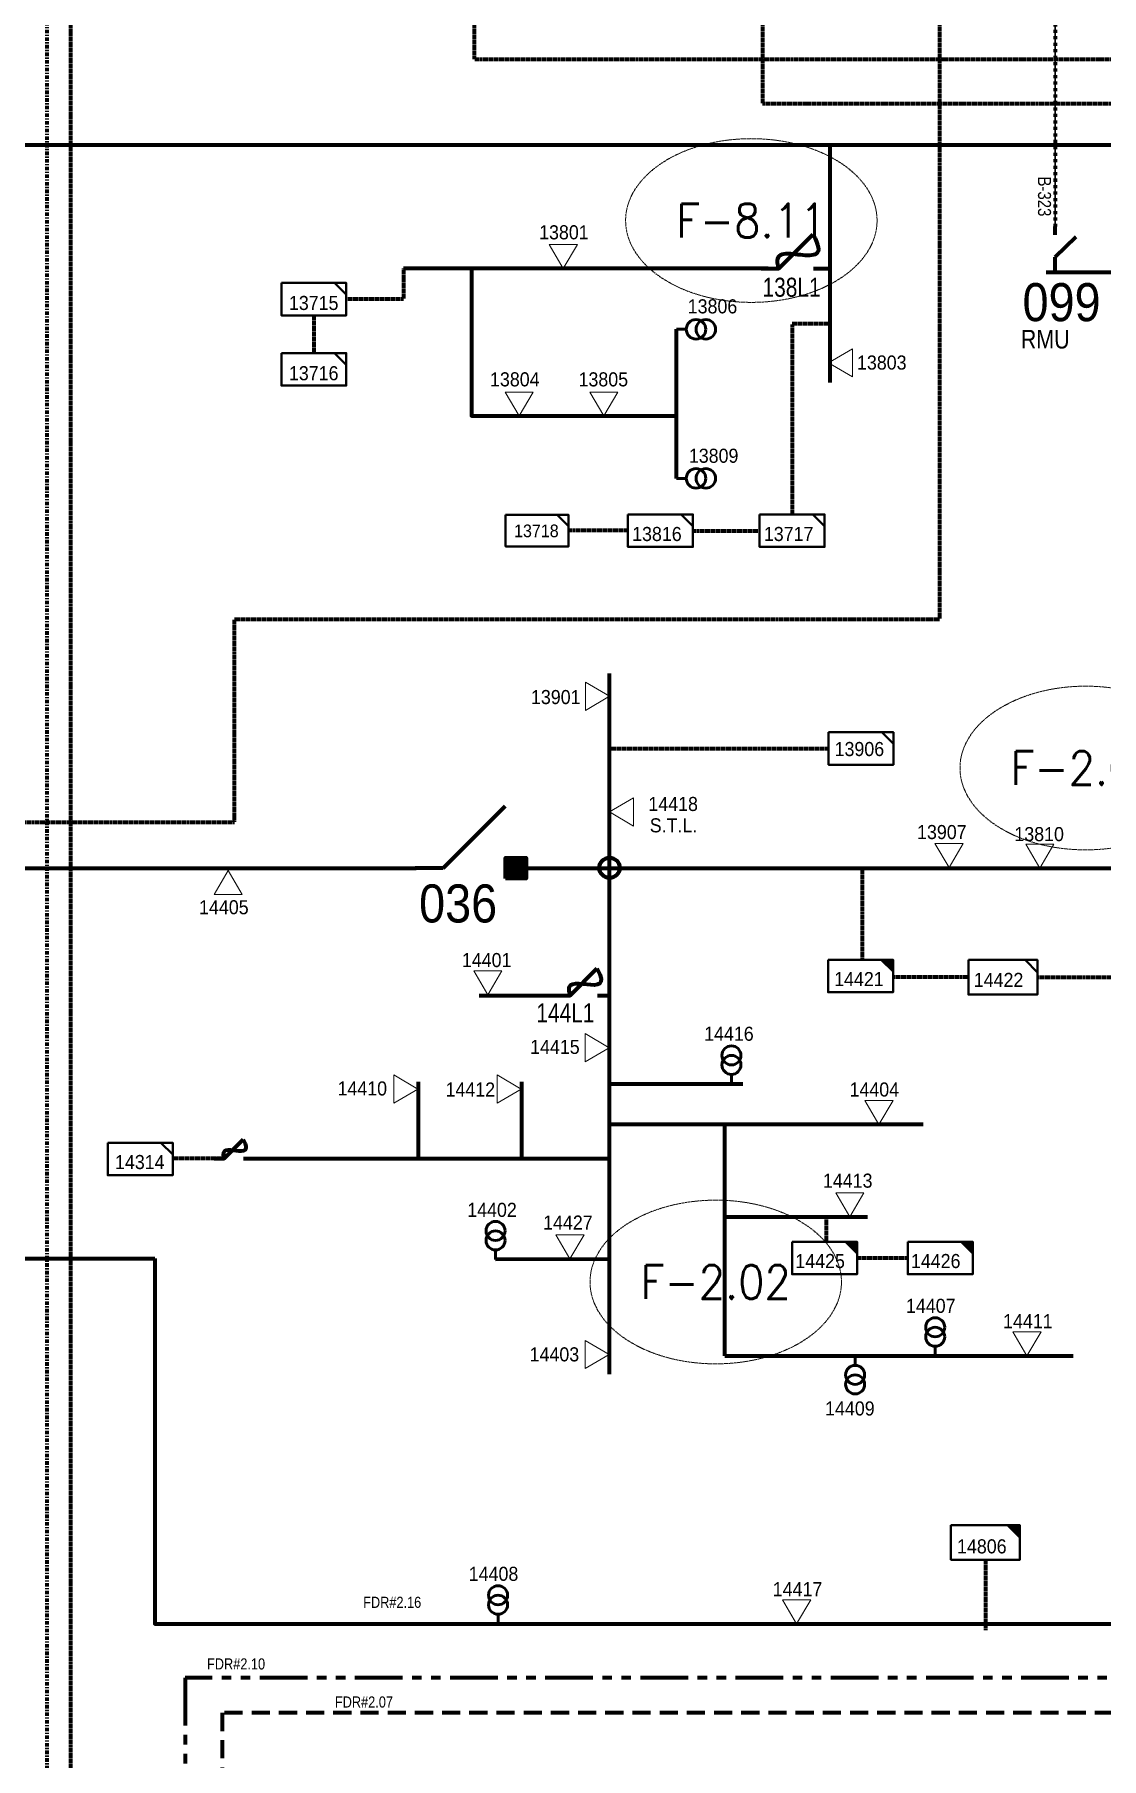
# Model space of a CAD drawing. Header units: metres. Extents: x 65984 to 144644, y -19036 to 23726.
# Drawn here: x 116979 to 117259.3, y 21508 to 21960.8 of the extents above; entities that cross this region are included whole.
import ezdxf
from ezdxf.enums import TextEntityAlignment as Align

# ---------------------------------------------------------------- set-up
doc = ezdxf.new("R2010")
doc.units = ezdxf.units.M
doc.header["$MEASUREMENT"] = 0
for name, pattern in [('( Phantom )', [2.5, 1.25, -0.25, 0.25, -0.25, 0.25, -0.25]), ('DGN Style 2', [0.023128, 0, -0.023128]), ('DGN Style 3', [0.013877, 0, -0.013877]), ('DGN Style 4', [1.6, 0.8, -0.4, 0, -0.4]), ('DGN Style 7', [2, 0.9, -0.4, 0.3, -0.4]), ('HIDDEN2', [2381.25, 1587.5, -793.75])]:
    doc.linetypes.add(name, pattern=pattern)
doc.layers.get('0').update_dxf_attribs({"color": 95, "lineweight": 40})
for name, color, linetype, lineweight in [('ABS', 7, 'Continuous', 40), ('ABS NUMBER', 112, 'Continuous', 30), ('d_eos', 111, 'Continuous', 40), ('d_eos no', 121, 'Continuous', 40), ('d_fco', 5, 'Continuous', 40), ('d_fco text', 95, 'Continuous', 40), ('d_oh branch', 94, 'Continuous', 40), ('d_switch', 95, 'Continuous', 40), ('d_tf', 1, 'Continuous', 40), ('d_tf no', 6, 'Continuous', 40), ('d_tf_200', 1, 'Continuous', 40), ('d_ug cable', 95, 'Continuous', 40), ('d_ug main line', 95, 'Continuous', 40), ('d_unit sub', 7, 'Continuous', 40), ('fedr no', 95, 'Continuous', 40), ('Level 37', 7, 'Continuous', 0), ('O H MAIN FEEDER', 4, 'Continuous', 100)]:
    doc.layers.add(name, color=color, linetype=linetype, lineweight=lineweight)
doc.styles.add('Style-Arial', font='arial.ttf')
doc.styles.add('Style-ENGINEERING', font='ENGINEERING.shx')
doc.styles.add('Style-msdefault', font='msdefault.shx')
doc.styles.add('Style-STANDARD', font='STANDARD.shx')

# ---------------------------------------------------------------- blocks, each defined once
blk = doc.blocks.new('TFU_12')
at = {"layer": 'd_tf_200', "color": 5, "linetype": 'Continuous', "lineweight": 53}
blk.add_line((0, 10), (0, 0), dxfattribs=at)
for centre in [(0, 30), (0, 20)]:
    blk.add_circle(centre, 10, dxfattribs=at)
blk = doc.blocks.new('TF_8')
at = {"color": 0, "linetype": 'ByBlock', "lineweight": -2}
blk.add_line((6.3, 4.95), (9.9, 1.35), dxfattribs=at)
blk.add_3dface([(-10.1, 4.95), (9.9, 4.95), (9.9, -5.05), (-10.1, -5.05)], dxfattribs=at)
blk = doc.blocks.new('exist.us-1000kva')
at = {"color": 0, "linetype": 'ByBlock', "lineweight": -2, "flags": 128}
blk.add_lwpolyline([(39.99, 12.92), (32.8, 20), (40, 20)], close=True, dxfattribs=at)
at = {"color": 0, "linetype": 'ByBlock', "lineweight": -2, "extrusion": (0, 0, -1)}
blk.add_solid([(-39.99, 12.92), (-32.8, 20), (-40, 20)], dxfattribs=at)
at = {"color": 0, "linetype": 'ByBlock', "lineweight": -2, "xscale": 2, "yscale": 2}
blk.add_blockref('TF_8', (20.2, 10.1), dxfattribs=at)
blk = doc.blocks.new('FUSE01')
at = {"color": 0, "linetype": 'ByBlock', "lineweight": -2}
blk.add_line((0, -17.15), (0, -22.55), dxfattribs=at)
at = {"color": 0, "linetype": 'ByBlock', "lineweight": -2, "flags": 128}
blk.add_lwpolyline([(0, 0.05), (0, -5.75), (-11.2, -16.95)], dxfattribs=at)
at = {"color": 0, "linetype": 'ByBlock', "lineweight": -2}
blk.add_open_spline([(-11.2, -16.95), (3.4, -25.35), (-11.6, -1.35), (0, -5.75)], degree=3, dxfattribs=at)
blk = doc.blocks.new('TFU_47')
at = {"layer": 'd_tf_200', "color": 234, "linetype": 'Continuous', "lineweight": 53}
blk.add_line((0, 10), (0, 0), dxfattribs=at)
for centre in [(0, 30), (0, 20)]:
    blk.add_circle(centre, 10, dxfattribs=at)
blk = doc.blocks.new('TFU_9')
at = {"layer": 'd_tf_200', "color": 1, "linetype": 'Continuous', "lineweight": 53}
blk.add_line((0, 10), (0, 0), dxfattribs=at)
for centre in [(0, 30), (0, 20)]:
    blk.add_circle(centre, 10, dxfattribs=at)
blk = doc.blocks.new('ABS2_1_1')
at = {"color": 0, "linetype": 'ByBlock', "lineweight": -2, "ltscale": 500}
for q in [(-29900, 43500), (0, 0)]:
    blk.add_line((0, 13600), q, dxfattribs=at)
at = {"color": 0, "linetype": 'ByBlock', "lineweight": -2, "ltscale": 500, "flags": 128}
for points in [[(5000, 43600), (-5000, 43600), (-5000, 53600), (5000, 53600)], [(3791, 49653), (3791, 49653), (3791, 49653)]]:
    blk.add_lwpolyline(points, close=True, dxfattribs=at)
at = {"color": 0, "linetype": 'ByBlock', "lineweight": -2, "ltscale": 500}
for points in [[(5000, 43600), (-5000, 43600), (5000, 53600), (-5000, 53600)], [(3791, 49653), (3791, 49653), (3791, 49653)]]:
    blk.add_solid(points, dxfattribs=at)
blk = doc.blocks.new('TRA1_256')
at = {"layer": 'd_tf', "color": 5, "linetype": 'Continuous', "lineweight": 0, "ltscale": 0.00031041, "flags": 128}
blk.add_lwpolyline([(10, -17), (0, 0), (-10, -17)], close=True, dxfattribs=at)
blk = doc.blocks.new('TRA1_255')
at = {"layer": 'd_tf', "color": 5, "linetype": 'Continuous', "lineweight": 0, "ltscale": 0.00031041, "xscale": 1.000046566207833, "yscale": 1.000046566207833, "zscale": 1.000046566207833, "rotation": 180}
blk.add_blockref('TRA1_256', (0, 0), dxfattribs=at)
blk = doc.blocks.new('TRA1_258')
at = {"layer": 'd_tf', "color": 5, "linetype": 'Continuous', "lineweight": 0, "ltscale": 0.00031041, "flags": 128}
blk.add_lwpolyline([(10, -17), (0, 0), (-10, -17)], close=True, dxfattribs=at)
blk = doc.blocks.new('TRA1_257')
at = {"layer": 'd_tf', "color": 5, "linetype": 'Continuous', "lineweight": 0, "ltscale": 0.00031041, "xscale": 1.000046566207833, "yscale": 1.000046566207833, "zscale": 1.000046566207833, "rotation": 180}
blk.add_blockref('TRA1_258', (0, 0), dxfattribs=at)
blk = doc.blocks.new('TRA1_254')
at = {"layer": 'd_tf', "color": 5, "linetype": 'Continuous', "lineweight": 0, "ltscale": 0.00031041, "extrusion": (0, 0, -1), "flags": 128}
blk.add_lwpolyline([(-10, -17), (0, 0), (10, -17)], close=True, dxfattribs=at)
blk = doc.blocks.new('TRA1_253')
at = {"layer": 'd_tf', "color": 5, "linetype": 'Continuous', "lineweight": 0, "ltscale": 0.00031041, "xscale": 1.000046566207833, "yscale": 1.000046566207833, "zscale": 1.000046566207833, "rotation": 180}
blk.add_blockref('TRA1_254', (0, 0), dxfattribs=at)
blk = doc.blocks.new('TRA1_262')
at = {"layer": 'd_tf', "color": 5, "linetype": 'Continuous', "lineweight": 0, "ltscale": 0.000308355, "extrusion": (0, 0, -1), "flags": 128}
blk.add_lwpolyline([(-10, -17), (0, 0), (10, -17)], close=True, dxfattribs=at)
blk = doc.blocks.new('TRA1_261')
at = {"layer": 'd_tf', "color": 5, "linetype": 'Continuous', "lineweight": 0, "ltscale": 0.000308355, "xscale": 1.000046566207833, "yscale": 1.000046566207833, "zscale": 1.000046566207833, "rotation": 180}
blk.add_blockref('TRA1_262', (0, 0), dxfattribs=at)
blk = doc.blocks.new('TRA1_364')
at = {"layer": 'd_tf', "color": 234, "linetype": 'Continuous', "lineweight": 0, "ltscale": 0.00031041, "flags": 128}
blk.add_lwpolyline([(10, -17), (0, 0), (-10, -17)], close=True, dxfattribs=at)
blk = doc.blocks.new('TRA1_363')
at = {"layer": 'd_tf', "color": 234, "linetype": 'Continuous', "lineweight": 0, "ltscale": 0.00031041, "xscale": 1.000046566207833, "yscale": 1.000046566207833, "zscale": 1.000046566207833, "rotation": 180}
blk.add_blockref('TRA1_364', (0, 0), dxfattribs=at)
blk = doc.blocks.new('TRA1_248')
at = {"layer": 'd_tf', "color": 5, "linetype": 'Continuous', "lineweight": 0, "ltscale": 0.000283496, "flags": 128}
blk.add_lwpolyline([(10.1, -17), (0.1, 0), (-9.9, -17)], close=True, dxfattribs=at)
blk = doc.blocks.new('TRA1_247')
at = {"layer": 'd_tf', "color": 5, "linetype": 'Continuous', "lineweight": 0, "ltscale": 0.000283496, "xscale": 1.000046566207833, "yscale": 1.000046566207833, "zscale": 1.000046566207833, "rotation": 180}
blk.add_blockref('TRA1_248', (0, 0), dxfattribs=at)
blk = doc.blocks.new('TRA1_368')
at = {"layer": 'd_tf', "color": 1, "linetype": 'Continuous', "lineweight": 0, "ltscale": 0.000215867, "flags": 128}
blk.add_lwpolyline([(10, -17), (0, 0), (-10, -17)], close=True, dxfattribs=at)
blk = doc.blocks.new('TRA1_367')
at = {"layer": 'd_tf', "color": 1, "linetype": 'Continuous', "lineweight": 0, "ltscale": 0.000215867, "xscale": 1.000046566207833, "yscale": 1.000046566207833, "zscale": 1.000046566207833, "rotation": 180}
blk.add_blockref('TRA1_368', (0, 0), dxfattribs=at)
blk = doc.blocks.new('*U2261')
at = {"layer": 'd_unit sub', "color": 1, "linetype": 'Continuous', "lineweight": 40, "flags": 128}
blk.add_lwpolyline([(20, 10), (20, 2.8), (12.8, 10)], close=True, dxfattribs=at)
at = {"layer": 'd_unit sub', "color": 1, "linetype": 'Continuous', "lineweight": 40, "xscale": 2, "yscale": 2, "rotation": 359.9999999999999}
blk.add_blockref('TF_8', (0.2, 0.1), dxfattribs=at)
blk = doc.blocks.new('*U3574')
at = {"layer": 'd_unit sub', "color": 1, "linetype": 'Continuous', "lineweight": 40, "flags": 128}
blk.add_lwpolyline([(20, 10), (20, 2.8), (12.8, 10)], close=True, dxfattribs=at)
at = {"layer": 'd_unit sub', "color": 1, "linetype": 'Continuous', "lineweight": 40, "xscale": 2, "yscale": 2, "zscale": 0.9271585031444308, "rotation": 359.9999999999999}
blk.add_blockref('TF_8', (0.2, 0.1), dxfattribs=at)

msp = doc.modelspace()

# ---------------------------------------------------------------- linework, layer by layer
at = {"layer": 'd_eos', "color": 1, "linetype": 'Continuous', "lineweight": 211, "ltscale": 0.542324}
for p, q in [((117247.08, 21908.21), (117247.08, 21910.43)), ((117247.08, 21902.37), (117252.57, 21907.7)), ((117247.08, 21898.73), (117247.08, 21902.37)), ((117244.68, 21898.44), (117264.52, 21898.44))]:
    msp.add_line(p, q, dxfattribs=at)
at = {"layer": 'd_oh branch', "color": 1, "linetype": 'Continuous', "lineweight": 100}
for p, q in [((117187.87, 21931.84), (117187.87, 21869.39)), ((117171.66, 21899.35), (117075.94, 21899.35)), ((117147.64, 21844.25), (117147.64, 21883.4))]:
    msp.add_line(p, q, dxfattribs=at)
at = {"layer": 'd_oh branch', "color": 5, "linetype": 'Continuous', "lineweight": 100}
for p, q in [((117130.03, 21608.96), (117130.03, 21792.99)), ((117095.75, 21708.46), (117118.65, 21708.46)), ((117079.81, 21685.71), (117079.81, 21665.65)), ((117106.93, 21685.71), (117106.93, 21665.65)), ((117130.03, 21685.19), (117165.04, 21685.19)), ((117212.45, 21674.53), (117130.03, 21674.53)), ((117160.3, 21613.78), (117160.3, 21674.53)), ((117035.92, 21665.65), (117130.03, 21665.65)), ((117160.3, 21650.25), (117197.79, 21650.25)), ((117100.09, 21639.19), (117130.03, 21639.27)), ((117160.3, 21613.78), (117251.78, 21613.78))]:
    msp.add_line(p, q, dxfattribs=at)
at = {"layer": 'd_oh branch', "color": 1, "linetype": 'Continuous', "lineweight": 100, "flags": 128}
msp.add_lwpolyline([(117093.81, 21899.18), (117093.81, 21860.64), (117147.64, 21860.64)], dxfattribs=at)
at = {"layer": 'd_ug cable', "color": 1, "linetype": 'DGN Style 3', "lineweight": 100}
for p, q in [((117052.37, 21887.06), (117052.37, 21877.15)), ((117134.85, 21830.58), (117119.29, 21830.58)), ((117151.92, 21830.48), (117169.45, 21830.48))]:
    msp.add_line(p, q, dxfattribs=at)
at = {"layer": 'd_ug cable', "color": 5, "linetype": 'DGN Style 3', "lineweight": 100}
for p, q in [((117130.03, 21773.32), (117187.55, 21773.32)), ((117242.42, 21713.21), (117262.87, 21713.21)), ((117028.06, 21665.65), (117015.5, 21665.65)), ((117195.07, 21639.48), (117208.36, 21639.48))]:
    msp.add_line(p, q, dxfattribs=at)
at = {"layer": 'd_ug cable', "color": 251, "linetype": 'DGN Style 3', "lineweight": 100, "flags": 128}
msp.add_lwpolyline([(116822.57, 20861.14), (116854.81, 20861.14), (116854.81, 20884.92), (116988.56, 20884.92), (116988.56, 22341.95), (125130.38, 22341.95), (125130.38, 21815.39), (125262.38, 21815.39)], dxfattribs=at)
at = {"layer": 'd_ug cable', "color": 251, "linetype": 'DGN Style 2', "lineweight": 100, "flags": 128}
msp.add_lwpolyline([(116523.57, 21776.83), (116523.57, 21753.91), (117031.53, 21753.91), (117031.53, 21807.29), (117216.78, 21807.29), (117216.78, 22106.87)], dxfattribs=at)
at = {"layer": 'd_ug cable', "color": 94, "linetype": 'DGN Style 2', "lineweight": 100, "flags": 128}
msp.add_lwpolyline([(117094.49, 22106.67), (117094.49, 21954.39), (118281.69, 21954.39), (118281.69, 21954.39), (118344.98, 21954.39), (118344.98, 21528.61), (118766.99, 21528.61), (118766.99, 21621.76)], dxfattribs=at)
at = {"layer": 'd_ug cable', "color": 5, "linetype": 'DGN Style 3', "lineweight": 100, "flags": 128}
for points in [[(117170.21, 22106.68), (117170.21, 21942.72), (118572.55, 21942.72), (118572.55, 21942.72), (118572.55, 21942.72), (118572.55, 21923.7)], [(117196.37, 21741.84), (117196.37, 21717.82)], [(117204.4, 21713.3), (117224.29, 21713.3)], [(117186.95, 21650.25), (117186.95, 21643.77)]]:
    msp.add_lwpolyline(points, dxfattribs=at)
at = {"layer": 'd_ug cable', "color": 1, "linetype": 'DGN Style 3', "lineweight": 100, "flags": 128}
for points in [[(117075.94, 21899.35), (117075.94, 21891.33), (117060.9, 21891.33)], [(117187.87, 21884.85), (117177.99, 21884.85), (117177.99, 21834.75)]]:
    msp.add_lwpolyline(points, dxfattribs=at)
at = {"layer": 'd_ug cable', "color": 9, "linetype": 'HIDDEN2', "lineweight": 158, "ltscale": 0.003}
msp.add_lwpolyline([(118110.74, 21741.67), (118110.74, 21750.34), (117598.02, 21750.34), (117598.02, 21519.97), (117028.33, 21519.97), (117028.33, 21463.98), (115614.73, 21463.98)], dxfattribs=at)
at = {"layer": 'd_ug cable', "color": 234, "linetype": 'DGN Style 3', "lineweight": 100, "flags": 128}
msp.add_lwpolyline([(117228.77, 21560.23), (117228.77, 21541.75)], dxfattribs=at)
at = {"layer": 'd_ug main line', "color": 191, "linetype": 'DGN Style 7', "lineweight": 140, "flags": 128}
msp.add_lwpolyline([(125136.56, 22351.77), (116982.25, 22351.77), (116982.25, 20302.89), (116982.25, 20302.89), (116982.25, 19904.76), (116245.06, 19904.76), (116245.06, 20043.28)], dxfattribs=at)
at = {"layer": 'd_ug main line', "color": 40, "linetype": '( Phantom )', "lineweight": 158, "ltscale": 10, "flags": 128}
for points in [[(118401.85, 21803.02), (118393.08, 21803.02), (118393.08, 21755.86), (117588.47, 21755.86), (117588.47, 21529.21), (117018.53, 21529.21)], [(117018.53, 21529.21), (117018.53, 21475.64), (114080.14, 21475.64)]]:
    msp.add_lwpolyline(points, dxfattribs=at)
at = {"layer": 'fedr no', "color": 82, "linetype": 'DGN Style 3', "lineweight": 13, "true_color": 0x1dc70e}
for centre in [(117167.28, 21911.97), (117255.11, 21768.17), (117157.93, 21633.17)]:
    msp.add_ellipse(centre, major_axis=(33.02, 0), ratio=0.651175, dxfattribs=at)
at = {"layer": 'O H MAIN FEEDER', "color": 1, "lineweight": 211, "ltscale": 30}
msp.add_line((116813.95, 21931.84), (117275.47, 21931.84), dxfattribs=at)
at = {"layer": 'O H MAIN FEEDER', "color": 5, "lineweight": 211, "ltscale": 30}
for p, q in [((116357.32, 21741.84), (117079.26, 21741.84)), ((117108.16, 21741.84), (117285.76, 21741.84))]:
    msp.add_line(p, q, dxfattribs=at)
at = {"layer": 'O H MAIN FEEDER', "color": 1, "linetype": 'DGN Style 4', "lineweight": 211, "flags": 128}
msp.add_lwpolyline([(117247.08, 22106.57), (117247.08, 21910.43)], dxfattribs=at)
at = {"layer": 'O H MAIN FEEDER', "color": 234, "lineweight": 211, "ltscale": 30, "flags": 128}
for points in [[(116805.78, 21639.35), (117010.57, 21639.35)], [(117010.57, 21639.35), (117010.57, 21543.39), (117430.37, 21543.39)]]:
    msp.add_lwpolyline(points, dxfattribs=at)
at = {"layer": 'O H MAIN FEEDER', "color": 5, "lineweight": 211, "ltscale": 0.488306}
msp.add_circle((117130.03, 21741.96), 2.66, dxfattribs=at)

# ---------------------------------------------------------------- block references
at = {"layer": 'ABS', "color": 7, "linetype": 'Continuous', "lineweight": 211, "ltscale": 0.812883, "xscale": 0.0005446322480400587, "yscale": 0.0005446322480400587, "zscale": 0.000360672857092237, "rotation": 269.9999999999997}
msp.add_blockref('ABS2_1_1', (117078.97, 21741.84), dxfattribs=at)
at = {"layer": 'd_fco', "color": 1, "linetype": 'Continuous', "lineweight": 100, "xscale": 0.8, "yscale": -0.8000000000000002, "zscale": 0.1205302691593963, "rotation": 270.0000849144932}
msp.add_blockref('FUSE01', (117169.89, 21899.35), dxfattribs=at)
at = {"layer": 'd_fco', "color": 5, "linetype": 'Continuous', "lineweight": 100, "zscale": 0.1205302691593963, "rotation": 270.0000849144932}
for p, xscale, yscale in [((117116.03, 21708.46), 0.6300654131973642, -0.6300654131973643), ((117026.25, 21665.65), 0.4432251942817599, -0.4432251942817599)]:
    msp.add_blockref('FUSE01', p, dxfattribs=dict(at, xscale=xscale, yscale=yscale))
at = {"layer": 'd_tf', "color": 1, "linetype": 'Continuous', "lineweight": 0, "ltscale": 0.000215867, "xscale": 0.37, "yscale": 0.37, "zscale": 0.37}
for p in [(117117.89, 21899.34), (117106.3, 21860.64), (117128.55, 21860.64)]:
    msp.add_blockref('TRA1_367', p, dxfattribs=at)
at = {"layer": 'd_tf', "color": 1, "linetype": 'Continuous', "lineweight": 0, "ltscale": 0.000215867, "xscale": 0.37, "yscale": 0.37, "zscale": 0.37, "rotation": 270}
msp.add_blockref('TRA1_367', (117187.52, 21874.58), dxfattribs=at)
at = {"layer": 'd_tf', "color": 5, "linetype": 'Continuous', "lineweight": 0, "ltscale": 0.000308355, "xscale": 0.37, "yscale": 0.37, "zscale": 0.37, "rotation": 89.99982988753945}
msp.add_blockref('TRA1_261', (117130.03, 21787.01), dxfattribs=at)
at = {"layer": 'd_tf', "color": 5, "linetype": 'Continuous', "lineweight": 0, "ltscale": 0.000308355, "extrusion": (0, 0, -1), "xscale": 0.37, "yscale": 0.37, "zscale": 0.37}
for p, rotation in [((-117130.04, 21756.64), 89.99999999999683), ((-117098.08, 21708.57), 359.9999999999999)]:
    msp.add_blockref('TRA1_261', p, dxfattribs=dict(at, rotation=rotation))
at = {"layer": 'd_tf', "color": 5, "linetype": 'Continuous', "lineweight": 0, "ltscale": 0.000283496, "extrusion": (0, 0, -1), "xscale": 0.37, "yscale": 0.37, "zscale": 0.37}
for p in [(-117219.17, 21742.04), (-117243, 21741.85)]:
    msp.add_blockref('TRA1_247', p, dxfattribs=at)
at = {"layer": 'd_tf', "color": 5, "linetype": 'Continuous', "lineweight": 0, "ltscale": 0.00031041}
for name, p, xscale, yscale, zscale, rotation in [('TRA1_253', (117029.88, 21741.21), 0.37, 0.37, 0.37, 180), ('TRA1_257', (117129.94, 21694.7), 0.3699999999999998, 0.3699999999999998, 0.3699999999999998, 89.99979558526809), ('TRA1_255', (117079.71, 21683.85), 0.3699999999999998, 0.3699999999999998, 0.3699999999999998, 89.99976835216034), ('TRA1_255', (117106.84, 21683.85), 0.3699999999999998, 0.3699999999999998, 0.3699999999999998, 89.99976835216034), ('TRA1_257', (117200.8, 21674.53), 0.3699999999999997, 0.3699999999999997, 0.3699999999999997, 359.9998149984054), ('TRA1_257', (117193.14, 21650.26), 0.3699999999999997, 0.3699999999999997, 0.3699999999999997, 359.9998149984054), ('TRA1_257', (117119.64, 21639.24), 0.3699999999999997, 0.3699999999999997, 0.3699999999999997, 359.9998149984054), ('TRA1_257', (117239.67, 21613.79), 0.3699999999999997, 0.3699999999999997, 0.3699999999999997, 359.9998149984054), ('TRA1_253', (117129.94, 21614.13), 0.37, 0.37, 0.37, 89.99977185836465)]:
    msp.add_blockref(name, p, dxfattribs=dict(at, xscale=xscale, yscale=yscale, zscale=zscale, rotation=rotation))
at = {"layer": 'd_tf', "color": 234, "linetype": 'Continuous', "lineweight": 0, "ltscale": 0.00031041, "xscale": 0.3699999999999997, "yscale": 0.3699999999999997, "zscale": 0.3699999999999997, "rotation": 359.9998149984054}
msp.add_blockref('TRA1_363', (117179.17, 21543.4), dxfattribs=at)
at = {"layer": 'd_tf_200', "color": 1, "linetype": 'Continuous', "lineweight": 53, "xscale": 0.2560573599939429, "yscale": 0.2560573599939429, "zscale": 0.2560573599939429, "rotation": 269.9999999999999}
for p in [(117147.64, 21883.4), (117147.64, 21844.25)]:
    msp.add_blockref('TFU_9', p, dxfattribs=at)
at = {"layer": 'd_tf_200', "color": 5, "linetype": 'Continuous', "lineweight": 53, "xscale": 0.25, "yscale": 0.25, "zscale": 0.25}
for p, rotation in [((117162.05, 21685.19), 359.9999999999999), ((117100.09, 21639.09), 359.9999999999999), ((117215.58, 21613.78), 359.9999999999999), ((117194.54, 21613.78), 179.9999999999998)]:
    msp.add_blockref('TFU_12', p, dxfattribs=dict(at, rotation=rotation))
at = {"layer": 'd_tf_200', "color": 234, "linetype": 'Continuous', "lineweight": 53, "xscale": 0.25, "yscale": 0.25, "zscale": 0.25, "rotation": 359.9999999999999}
msp.add_blockref('TFU_47', (117100.75, 21543.4), dxfattribs=at)
at = {"layer": 'd_unit sub', "color": 1, "linetype": 'Continuous', "lineweight": 40, "xscale": 0.8535245333131425, "yscale": 0.8535245333131425, "zscale": 0.4267622666565712, "rotation": 359.9999999999999}
for p in [(117052.45, 21891.37), (117052.45, 21872.92)]:
    msp.add_blockref('TF_8', p, dxfattribs=at)
at = {"layer": 'd_unit sub', "color": 1, "linetype": 'Continuous', "lineweight": 40}
for name, p, xscale, yscale, zscale in [('*U3574', (117111, 21830.52), 0.4142614652061083, 0.4142614652061083, 0.4142614652061083), ('*U2261', (117143.38, 21830.49), 0.4267622666565712, 0.4267622666565712, 0.4267622666565712), ('*U2261', (117177.99, 21830.49), 0.4267622666565712, 0.4267622666565712, 0.4267622666565712)]:
    msp.add_blockref(name, p, dxfattribs=dict(at, xscale=xscale, yscale=yscale, zscale=zscale))
at = {"layer": 'd_unit sub', "color": 5, "linetype": 'Continuous', "lineweight": 40, "zscale": 0.4267622666565712, "rotation": 359.9999999999999}
for name, p, xscale, yscale in [('TF_8', (117196.17, 21773.36), 0.8535245333131425, 0.8535245333131425), ('exist.us-1000kva', (117187.42, 21709.26), 0.4267622666565712, 0.4267622666565712), ('TF_8', (117233.45, 21713.26), 0.9065319746054787, 0.9065319746054787), ('TF_8', (117006.84, 21665.53), 0.8535245333131425, 0.8535245333131425), ('exist.us-1000kva', (117178, 21635.21), 0.4267622666565712, 0.4267622666565712), ('exist.us-1000kva', (117208.36, 21635.21), 0.4267622666565712, 0.4267622666565712)]:
    msp.add_blockref(name, p, dxfattribs=dict(at, xscale=xscale, yscale=yscale))
at = {"layer": 'd_unit sub', "color": 234, "linetype": 'Continuous', "lineweight": 40, "xscale": 0.453042016234077, "yscale": 0.453042016234077, "zscale": 0.4267622666565712, "rotation": 359.9999999999999}
msp.add_blockref('exist.us-1000kva', (117219.71, 21560.23), dxfattribs=at)

# ---------------------------------------------------------------- texts
at = {"layer": 'ABS NUMBER', "color": 7, "lineweight": 140, "style": 'Style-Arial', "width": 0.88}
msp.add_text('036', height=10, dxfattribs=at).set_placement((117080.01, 21737.6), align=Align.TOP_LEFT)
at = {"layer": 'd_eos no', "color": 7, "linetype": 'Continuous', "lineweight": 140, "style": 'Style-Arial', "width": 0.88}
msp.add_text('099', height=10, dxfattribs=at).set_placement((117238.51, 21885.53))
at = {"layer": 'd_fco text', "color": 1, "linetype": 'Continuous', "lineweight": 80, "style": 'Style-msdefault', "width": 0.82}
msp.add_text('138L1', height=5, rotation=359.9662, dxfattribs=at).set_placement((117170.23, 21891.95))
at = {"layer": 'd_fco text', "color": 5, "linetype": 'Continuous', "lineweight": 80, "style": 'Style-msdefault', "width": 0.82}
msp.add_text('144L1', height=5, rotation=0.0338, dxfattribs=at).set_placement((117110.82, 21706.37), align=Align.TOP_LEFT)
at = {"layer": 'd_switch', "color": 2, "linetype": 'Continuous', "lineweight": 30, "style": 'Style-msdefault', "width": 0.857143}
msp.add_text('FDR#2.16', height=2.92, dxfattribs=at).set_placement((117065.32, 21550.5), align=Align.TOP_LEFT)
at = {"layer": 'd_switch', "color": 7, "linetype": 'Continuous', "lineweight": 13, "style": 'Style-msdefault', "width": 0.857143}
for s, p in [('FDR#2.10', (117024.31, 21534.32)), ('FDR#2.07', (117057.9, 21524.32))]:
    msp.add_text(s, height=2.92, dxfattribs=at).set_placement(p, align=Align.TOP_LEFT)
at = {"layer": 'd_tf no', "color": 1, "linetype": 'Continuous', "lineweight": 40, "style": 'Style-msdefault', "width": 0.945946}
for s, height, p in [('13801', 3.7, (117111.54, 21910.73)), ('13715', 3.7, (117045.82, 21892.17)), ('13806', 3.7, (117150.57, 21891.28)), ('13803', 3.7, (117195.03, 21876.52)), ('13716', 3.7, (117045.82, 21873.72)), ('13804', 3.7, (117098.64, 21872.11)), ('13805', 3.7, (117121.89, 21872.1)), ('13809', 3.7, (117150.87, 21852.04)), ('13718', 3.33, (117104.96, 21832.13)), ('13816', 3.7, (117135.97, 21831.49)), ('13717', 3.7, (117170.57, 21831.49))]:
    msp.add_text(s, height=height, dxfattribs=at).set_placement(p, align=Align.TOP_LEFT)
at = {"layer": 'd_tf no', "color": 5, "linetype": 'Continuous', "lineweight": 40, "style": 'Style-msdefault', "width": 0.945946}
for s, p in [('13901', (117109.4, 21788.66)), ('13906', (117189.15, 21775.01)), ('14418', (117140.24, 21760.58)), ('S.T.L.', (117140.6, 21754.97)), ('13907', (117210.81, 21753.2)), ('13810', (117236.37, 21752.66)), ('14405', (117022.22, 21733.46)), ('14401', (117091.25, 21719.58)), ('14421', (117189.03, 21714.58)), ('14422', (117225.71, 21714.37)), ('14416', (117154.88, 21700.23)), ('14410', (117058.58, 21685.86)), ('14404', (117193.07, 21685.58)), ('14314', (117000.14, 21666.53)), ('14413', (117186.09, 21661.64)), ('14402', (117092.66, 21653.97)), ('14427', (117112.59, 21650.63)), ('14425', (117178.84, 21640.53)), ('14426', (117209.2, 21640.53)), ('14407', (117207.9, 21628.77)), ('14411', (117233.41, 21624.74)), ('14409', (117186.65, 21601.81))]:
    msp.add_text(s, height=3.7, dxfattribs=at).set_placement(p, align=Align.TOP_LEFT)
for s, p in [('14415', (117122.19, 21696.77)), ('14412', (117099.97, 21685.58)), ('14403', (117122.06, 21616.02))]:
    msp.add_text(s, height=3.7, dxfattribs=at).set_placement(p, align=Align.TOP_RIGHT)
at = {"layer": 'd_tf no', "color": 234, "linetype": 'Continuous', "lineweight": 40, "style": 'Style-msdefault', "width": 0.945946}
for s, p in [('14806', (117221.31, 21565.59)), ('14408', (117093.06, 21558.38)), ('14417', (117172.91, 21554.35))]:
    msp.add_text(s, height=3.7, dxfattribs=at).set_placement(p, align=Align.TOP_LEFT)
at = {"layer": 'fedr no', "color": 6, "linetype": 'Continuous', "lineweight": 40, "char_height": 8.852, "attachment_point": 5, "style": 'Style-STANDARD'}
for s, insert in [('F-8.11', (117167.28, 21911.97)), ('F-2.02', (117255.11, 21768.17)), ('F-2.02', (117157.93, 21633.17))]:
    msp.add_mtext(s, dxfattribs=dict(at, insert=insert))
at = {"layer": 'Level 37', "color": 7, "linetype": 'Continuous', "lineweight": 53, "style": 'Style-ENGINEERING', "width": 0.857143}
msp.add_text('B-323', height=3.43, rotation=270, dxfattribs=at).set_placement((117246, 21923.54), align=Align.TOP_LEFT)
at = {"layer": 'Level 37', "color": 7, "linetype": 'Continuous', "lineweight": 100, "style": 'Style-msdefault', "width": 0.86}
msp.add_text('RMU', height=4.9, rotation=359.9996, dxfattribs=at).set_placement((117250.89, 21878.36), align=Align.RIGHT)

doc.saveas('drawing.dxf')
